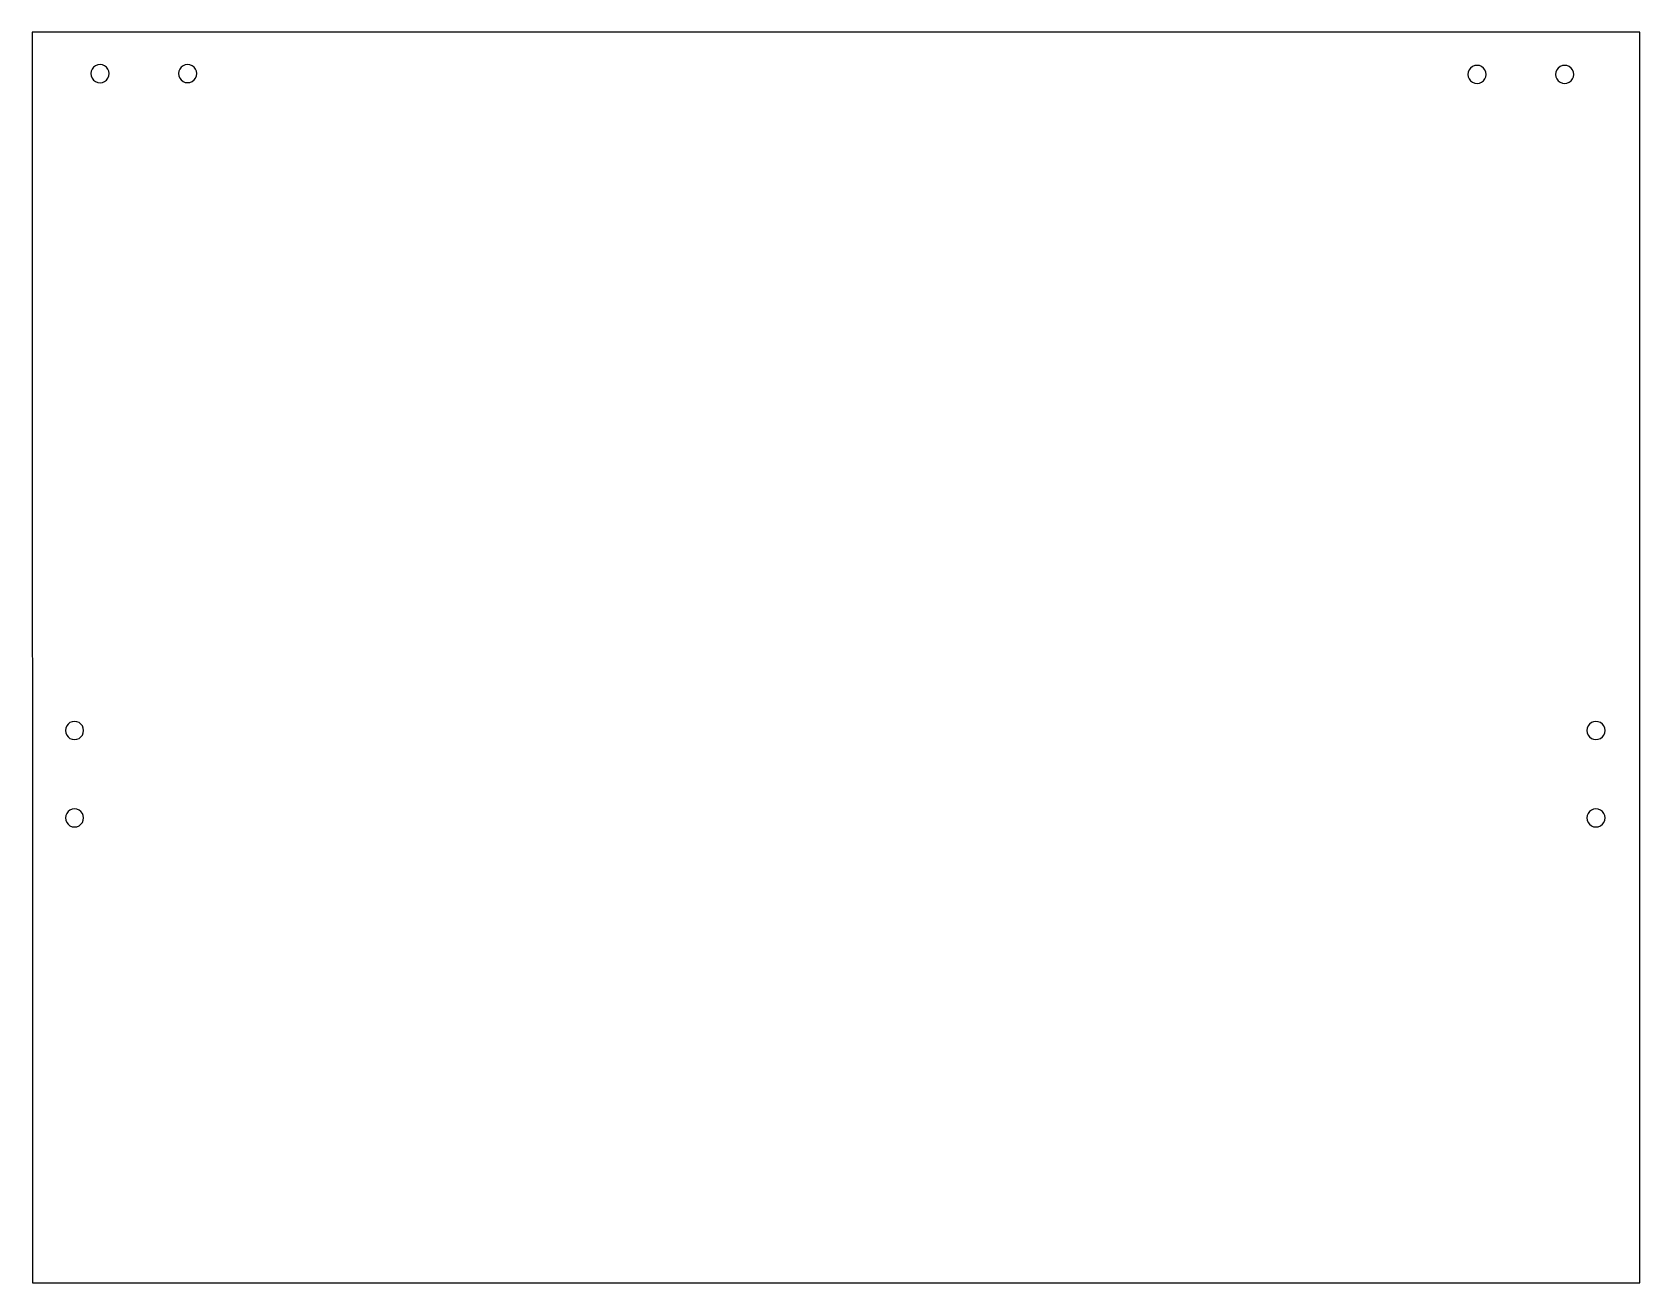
# Model space of a CAD drawing. Extents: x 0 to 390, y 0 to 304.
import ezdxf

# ---------------------------------------------------------------- set-up
doc = ezdxf.new("R2010")
doc.units = 0
doc.layers.get('0').update_dxf_attribs({"linetype": 'CONTINUOUS'})

msp = doc.modelspace()

# ---------------------------------------------------------------- linework, layer by layer
at = {"color": 7}
msp.add_lwpolyline([(390.107597, 303.632538), (0.132335, 303.632538), (0.232335, 0.132279), (390.107597, 0.132279)], close=True, dxfattribs=at)
for points in [[(15.497238, 295.496963), (14.813847, 295.099847), (14.396005, 294.366655), (14.402656, 293.576287)], [(14.402656, 293.576287), (14.396005, 292.785921), (14.813847, 292.052728), (15.497238, 291.655612)], [(17.707918, 295.496963), (17.024527, 295.894079), (16.180629, 295.894079), (15.497238, 295.496963)], [(18.8025, 293.576287), (18.809152, 294.366655), (18.391309, 295.099847), (17.707918, 295.496963)], [(17.707918, 291.655612), (18.391309, 292.052728), (18.809151, 292.785921), (18.8025, 293.576287)], [(36.75261, 295.481598), (36.071906, 295.088595), (35.652578, 294.362294), (35.652578, 293.576287)], [(35.652578, 293.576287), (35.652578, 292.79028), (36.071906, 292.06398), (36.75261, 291.670977)], [(38.952673, 295.481598), (38.271969, 295.874602), (37.433312, 295.874602), (36.75261, 295.481598)], [(40.052705, 293.576287), (40.052705, 294.362294), (39.633375, 295.088595), (38.952673, 295.481598)], [(38.952673, 291.670977), (39.633375, 292.06398), (40.052705, 292.79028), (40.052705, 293.576287)], [(349.522577, 295.281599), (348.841884, 294.888596), (348.422572, 294.162295), (348.422572, 293.376288)], [(348.422572, 293.376288), (348.422572, 292.590282), (348.841884, 291.863981), (349.522577, 291.470978)], [(351.722614, 295.281599), (351.04192, 295.674604), (350.203271, 295.674604), (349.522577, 295.281599)], [(352.822646, 293.376288), (352.822646, 294.162295), (352.403308, 294.888596), (351.722614, 295.281599)], [(351.722614, 291.470978), (352.403308, 291.863981), (352.822646, 292.590282), (352.822646, 293.376288)], [(370.77227, 295.281599), (370.09155, 294.888596), (369.672238, 294.162295), (369.672238, 293.376288)], [(369.672238, 293.376288), (369.672238, 292.590282), (370.09155, 291.863981), (370.77227, 291.470978)], [(372.972307, 295.281599), (372.291587, 295.674604), (371.452964, 295.674604), (370.77227, 295.281599)], [(374.072339, 293.376288), (374.072339, 294.162295), (373.653, 294.888596), (372.972307, 295.281599)], [(372.972307, 291.470978), (373.653, 291.863981), (374.072339, 292.590282), (374.072339, 293.376288)], [(15.497238, 291.655612), (16.180629, 291.258495), (17.024527, 291.258495), (17.707918, 291.655612)], [(36.75261, 291.670977), (37.433312, 291.277973), (38.271969, 291.277973), (38.952673, 291.670977)], [(349.522577, 291.470978), (350.203271, 291.077975), (351.04192, 291.077975), (351.722614, 291.470978)], [(370.77227, 291.470978), (371.452964, 291.077975), (372.291587, 291.077975), (372.972307, 291.470978)], [(9.312609, 136.07781), (8.631907, 135.684806), (8.212578, 134.958506), (8.212578, 134.172498)], [(8.212578, 134.172498), (8.212578, 133.386492), (8.631907, 132.66019), (9.312609, 132.267185)], [(11.512673, 136.07781), (10.831971, 136.470814), (9.993311, 136.470814), (9.312609, 136.07781)], [(12.612704, 134.172498), (12.612704, 134.958506), (12.193375, 135.684806), (11.512673, 136.07781)], [(11.512673, 132.267185), (12.193375, 132.66019), (12.612704, 133.386492), (12.612704, 134.172498)], [(378.362293, 136.07781), (377.681573, 135.684806), (377.262261, 134.958506), (377.262261, 134.172498)], [(377.262261, 134.172498), (377.262261, 133.386492), (377.681573, 132.66019), (378.362293, 132.267185)], [(380.56233, 136.07781), (379.88161, 136.470814), (379.04296, 136.470814), (378.362293, 136.07781)], [(381.662308, 134.172498), (381.662308, 134.958506), (381.243023, 135.684806), (380.56233, 136.07781)], [(380.56233, 132.267185), (381.243023, 132.66019), (381.662308, 133.386492), (381.662308, 134.172498)], [(9.312609, 132.267185), (9.993311, 131.874184), (10.831971, 131.874184), (11.512673, 132.267185)], [(378.362293, 132.267185), (379.04296, 131.874184), (379.88161, 131.874184), (380.56233, 132.267185)], [(9.312609, 114.857801), (8.631907, 114.464796), (8.212578, 113.738499), (8.212578, 112.952491)], [(11.512673, 114.857801), (10.831971, 115.250802), (9.993311, 115.250802), (9.312609, 114.857801)], [(12.612704, 112.952491), (12.612704, 113.738499), (12.193375, 114.464796), (11.512673, 114.857801)], [(378.362293, 114.857801), (377.681573, 114.464796), (377.262261, 113.738499), (377.262261, 112.952491)], [(380.56233, 114.857801), (379.88161, 115.250802), (379.04296, 115.250802), (378.362293, 114.857801)], [(381.662308, 112.952491), (381.662308, 113.738499), (381.243023, 114.464796), (380.56233, 114.857801)], [(8.212578, 112.952491), (8.212578, 112.166485), (8.631907, 111.440183), (9.312609, 111.047179)], [(9.312609, 111.047179), (9.993311, 110.654177), (10.831971, 110.654177), (11.512673, 111.047179)], [(11.512673, 111.047179), (12.193375, 111.440183), (12.612704, 112.166485), (12.612704, 112.952491)], [(377.262261, 112.952491), (377.262261, 112.166485), (377.681573, 111.440183), (378.362293, 111.047179)], [(378.362293, 111.047179), (379.04296, 110.654177), (379.88161, 110.654177), (380.56233, 111.047179)], [(380.56233, 111.047179), (381.243023, 111.440183), (381.662308, 112.166485), (381.662308, 112.952491)]]:
    msp.add_open_spline(points, degree=3, dxfattribs=at)

doc.saveas('drawing.dxf')
